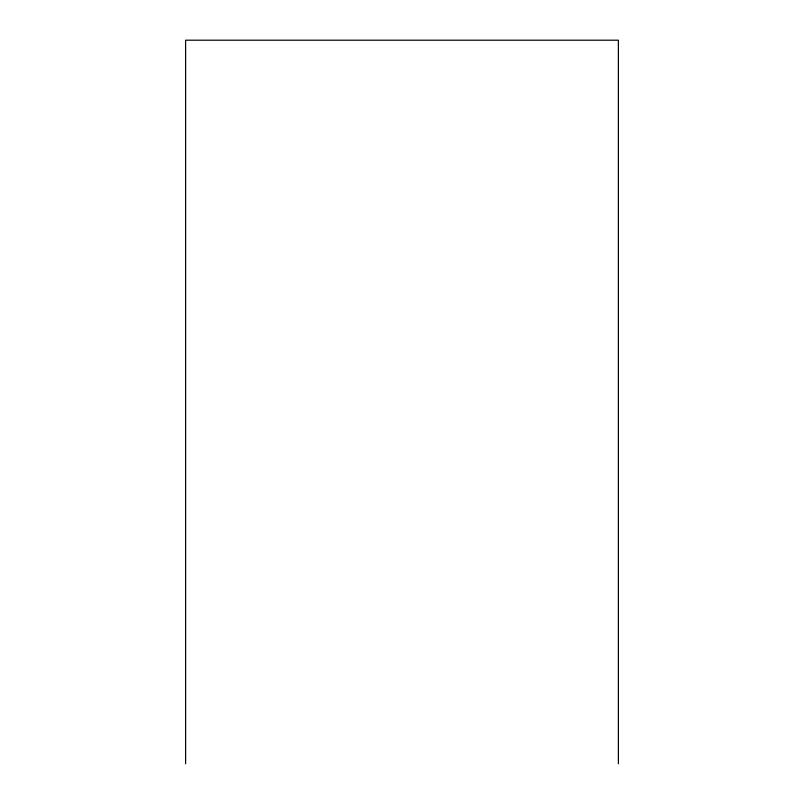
<?xml version="1.0" encoding="UTF-8"?>
<svg xmlns="http://www.w3.org/2000/svg" width="804" height="804" viewBox="0 0 804 804"><rect width="100%" height="100%" fill="white"/><g stroke="black" fill="none" stroke-linecap="round" stroke-linejoin="round"><path stroke-width="1.21" d="M618.387 763.8L618.387 40.2L185.613 40.2L185.613 763.8"/></g></svg>
